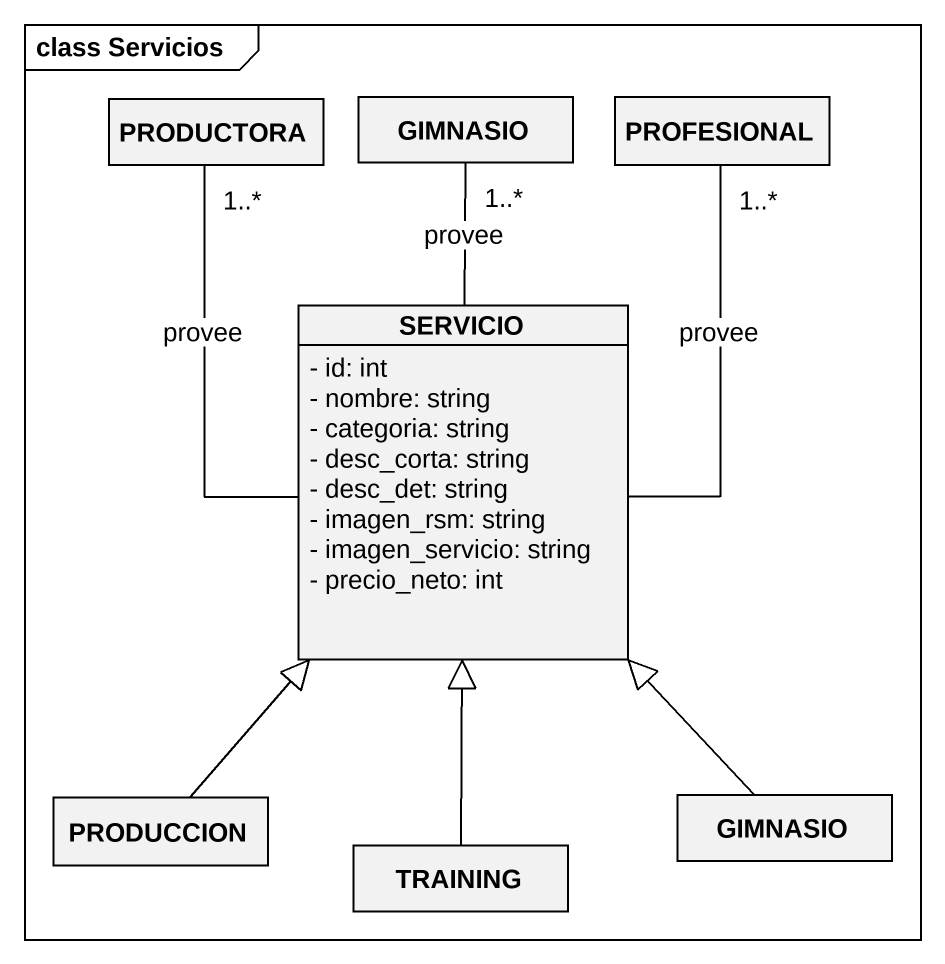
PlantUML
@startuml
mainframe class Servicios
hide circle
hide empty members
skinparam classAttributeIconSize 0
class PRODUCTORA
class GIMNASIO
class PROFESIONAL
class SERVICIO {
  - id: int
  - nombre: string
  - categoria: string
  - desc_corta: string
  - desc_det: string
  - imagen_rsm: string
  - imagen_servicio: string
  - precio_neto: int
}
class PRODUCCION
class TRAINING
class "GIMNASIO" as GIMNASIO_2
PRODUCTORA "1..*" -- SERVICIO : provee
GIMNASIO "1..*" -- SERVICIO : provee
PROFESIONAL "1..*" -- SERVICIO : provee
PRODUCCION -up-|> SERVICIO
TRAINING -up-|> SERVICIO
GIMNASIO_2 -up-|> SERVICIO
@enduml
